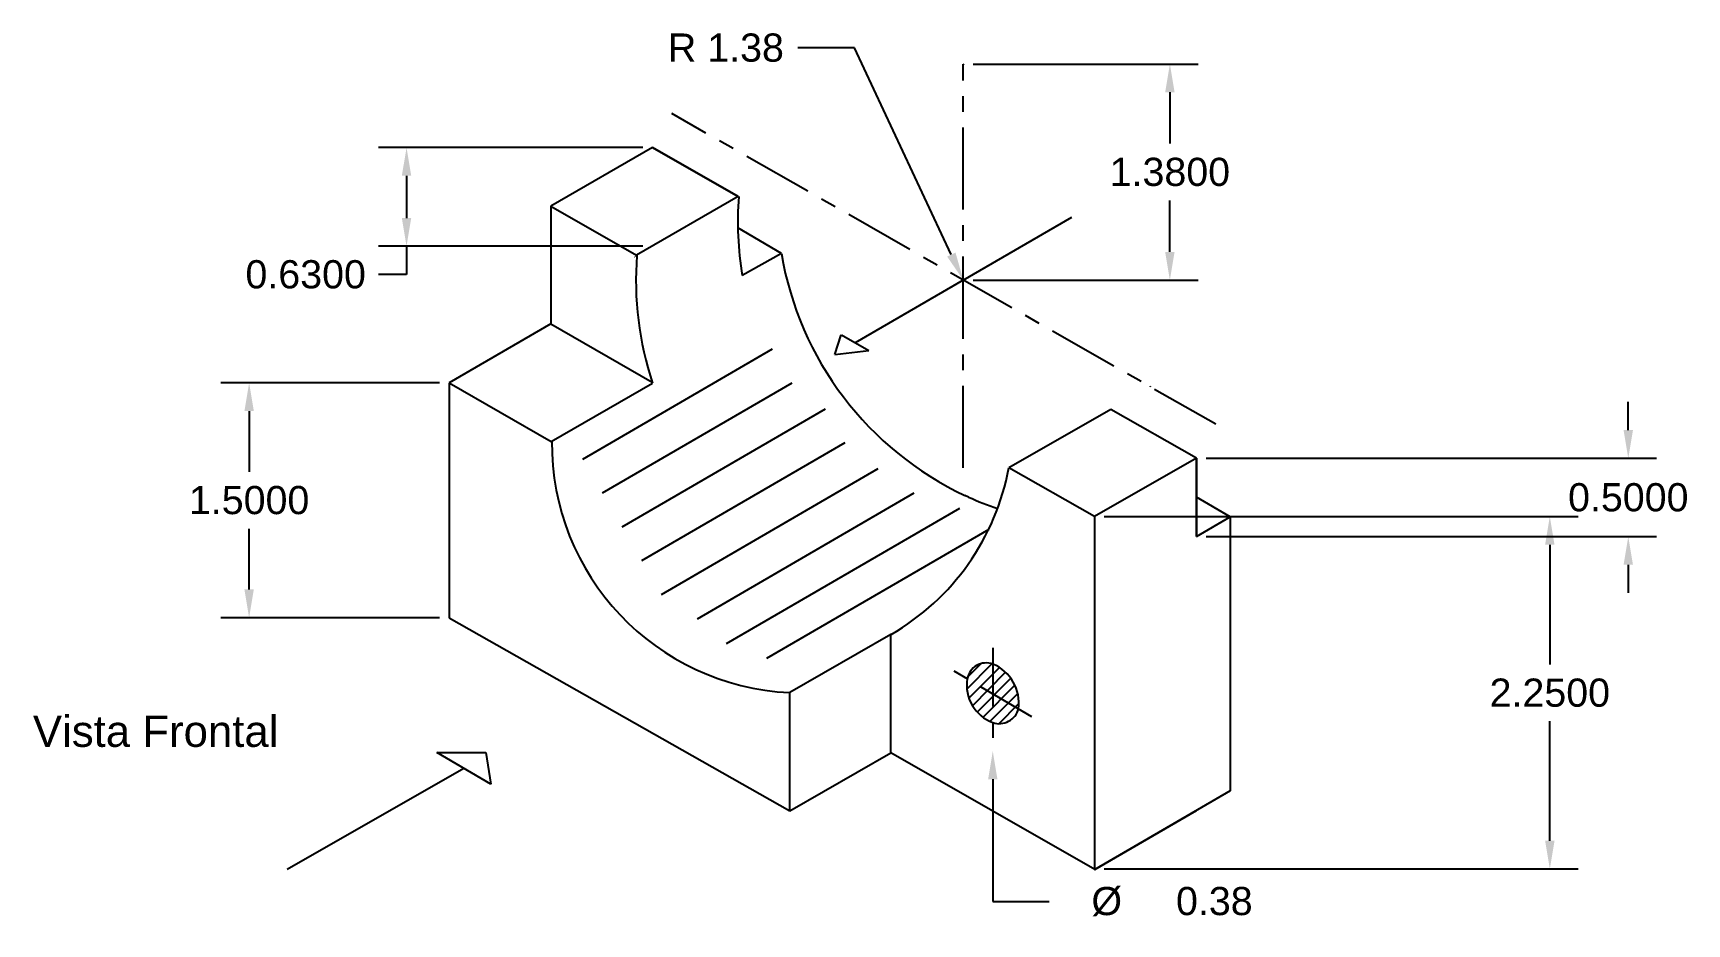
# Model space of a CAD drawing. Header units: inches. Extents: x -4 to 154, y 1 to 14.
# Drawn here: x 41.82 to 52.38, y 5.61 to 11.29 of the extents above; entities that cross this region are included whole.
import ezdxf
from ezdxf import colors
from ezdxf.entities.mleader import LeaderData, LeaderLine
from ezdxf.math import Vec2, Vec3

# ---------------------------------------------------------------- set-up
doc = ezdxf.new("R2010")
doc.units = ezdxf.units.IN
doc.header["$MEASUREMENT"] = 0
doc.linetypes.add('CENTER2', pattern=[1.125, 0.75, -0.125, 0.125, -0.125])
doc.styles.get("Standard").update_dxf_attribs({"font": 'arial.ttf'})
doc.dimstyles.get("Standard").update_dxf_attribs({"dimtxt": 0.18, "dimasz": 0.18, "dimexe": 0.18, "dimexo": 0.0625, "dimgap": 0.09, "dimtad": 0, "dimtih": 1, "dimtoh": 1, "dimdec": 4, "dimzin": 0, "dimdsep": 46, "dimtxsty": 'Standard', "dimcen": 0.09, "dimadec": 0, "dimazin": 0, "dimtfac": 1, "dimtdec": 4, "dimtofl": 0, "dimtmove": 0, "dimatfit": 3, "dimfxl": 1, "dimtolj": 1, "dimtzin": 0, "dimarcsym": 0})

# ---------------------------------------------------------------- blocks, each defined once
blk = doc.blocks.new('*D1')
at = {"color": 0, "lineweight": -2, "transparency": 16777216}
for p, q in [((44.412, 9.061), (43.017, 9.061)), ((43.197, 8.881), (43.197, 8.493)), ((43.197, 7.741), (43.197, 8.129)), ((44.412, 7.561), (43.017, 7.561))]:
    blk.add_line(p, q, dxfattribs=at)
at = {"color": 0, "transparency": 16777216}
for points in [[(43.167, 8.881), (43.227, 8.881), (43.197, 9.061)], [(43.167, 7.741), (43.227, 7.741), (43.197, 7.561)]]:
    blk.add_solid(points, dxfattribs=at)
at = {"layer": 'Defpoints', "color": 0, "transparency": 16777216}
for p in [(44.475, 9.061), (43.197, 7.561), (44.475, 7.561)]:
    blk.add_point(p, dxfattribs=at)
at = {"color": 0, "transparency": 16777216, "insert": (43.197, 8.311), "char_height": 0.18, "attachment_point": 5}
blk.add_mtext('\\A1;1.5000', dxfattribs=at)
blk = doc.blocks.new('*D2')
at = {"color": 0, "lineweight": -2, "transparency": 16777216}
for p, q in [((48.657, 8.207), (51.682, 8.207)), ((51.502, 8.027), (51.502, 7.263)), ((51.502, 6.136), (51.502, 6.9)), ((48.657, 5.956), (51.682, 5.956))]:
    blk.add_line(p, q, dxfattribs=at)
at = {"color": 0, "transparency": 16777216}
for points in [[(51.472, 8.027), (51.532, 8.027), (51.502, 8.207)], [(51.472, 6.136), (51.532, 6.136), (51.502, 5.956)]]:
    blk.add_solid(points, dxfattribs=at)
at = {"layer": 'Defpoints', "color": 0, "transparency": 16777216}
for p in [(48.594, 8.207), (48.594, 5.956), (51.502, 5.956)]:
    blk.add_point(p, dxfattribs=at)
at = {"color": 0, "transparency": 16777216, "insert": (51.502, 7.081), "char_height": 0.18, "attachment_point": 5}
blk.add_mtext('\\A1;2.2500', dxfattribs=at)
blk = doc.blocks.new('*D3')
at = {"color": 0, "lineweight": -2, "transparency": 16777216}
for p, q in [((47.82, 11.097), (49.256, 11.097)), ((49.076, 10.917), (49.076, 10.589)), ((49.076, 9.897), (49.076, 10.225)), ((47.82, 9.717), (49.256, 9.717))]:
    blk.add_line(p, q, dxfattribs=at)
at = {"color": 0, "transparency": 16777216}
for points in [[(49.046, 10.917), (49.106, 10.917), (49.076, 11.097)], [(49.046, 9.897), (49.106, 9.897), (49.076, 9.717)]]:
    blk.add_solid(points, dxfattribs=at)
at = {"layer": 'Defpoints', "color": 0, "transparency": 16777216}
for p in [(47.757, 11.097), (49.076, 11.097), (47.757, 9.717)]:
    blk.add_point(p, dxfattribs=at)
at = {"color": 0, "transparency": 16777216, "insert": (49.076, 10.407), "char_height": 0.18, "attachment_point": 5}
blk.add_mtext('\\A1;1.3800', dxfattribs=at)
blk = doc.blocks.new('*D4')
at = {"color": 0, "lineweight": -2, "transparency": 16777216}
for p, q in [((45.71, 10.563), (44.022, 10.563)), ((44.202, 10.383), (44.202, 10.113)), ((45.71, 9.933), (44.022, 9.933)), ((44.202, 9.933), (44.202, 9.753)), ((44.202, 9.753), (44.022, 9.753))]:
    blk.add_line(p, q, dxfattribs=at)
at = {"color": 0, "transparency": 16777216}
for points in [[(44.172, 10.383), (44.232, 10.383), (44.202, 10.563)], [(44.172, 10.113), (44.232, 10.113), (44.202, 9.933)]]:
    blk.add_solid(points, dxfattribs=at)
at = {"layer": 'Defpoints', "color": 0, "transparency": 16777216}
for p in [(45.772, 10.563), (44.202, 9.933), (45.772, 9.933)]:
    blk.add_point(p, dxfattribs=at)
at = {"color": 0, "transparency": 16777216, "insert": (43.558, 9.753), "char_height": 0.18, "attachment_point": 5}
blk.add_mtext('\\A1;0.6300', dxfattribs=at)
blk = doc.blocks.new('*D5')
at = {"color": 0, "lineweight": -2, "transparency": 16777216}
for p, q in [((52.003, 8.759), (52.003, 8.939)), ((49.308, 8.579), (52.183, 8.579)), ((49.308, 8.079), (52.183, 8.079)), ((52.003, 7.899), (52.003, 7.719))]:
    blk.add_line(p, q, dxfattribs=at)
at = {"color": 0, "transparency": 16777216}
for points in [[(51.973, 8.759), (52.033, 8.759), (52.003, 8.579)], [(51.973, 7.899), (52.033, 7.899), (52.003, 8.079)]]:
    blk.add_solid(points, dxfattribs=at)
at = {"layer": 'Defpoints', "color": 0, "transparency": 16777216}
for p in [(49.245, 8.579), (52.003, 8.579), (49.245, 8.079)]:
    blk.add_point(p, dxfattribs=at)
at = {"color": 0, "transparency": 16777216, "insert": (52.003, 8.329), "char_height": 0.18, "attachment_point": 5}
blk.add_mtext('\\A1;0.5000', dxfattribs=at)

msp = doc.modelspace()

# ---------------------------------------------------------------- linework, layer by layer
for p, q in [((47.75666, 11.09705), (47.75728, 11.09705)), ((47.75728, 11.09705), (47.75728, 11.0945)), ((45.77227, 10.56291), (45.12234, 10.18862)), ((45.77227, 10.56291), (46.3193, 10.25042)), ((46.3193, 10.25042), (45.77227, 10.56291)), ((46.3193, 10.25042), (45.66947, 9.87628)), ((45.12234, 10.18862), (45.12234, 9.43862)), ((45.12234, 10.18862), (45.12234, 9.43862)), ((45.12234, 10.18862), (45.66947, 9.87628)), ((46.59558, 9.88757), (46.31749, 10.05087)), ((47.757, 9.71703), (48.44927, 10.11798)), ((46.59558, 9.88757), (46.34551, 9.74583)), ((47.757, 9.71703), (47.06677, 9.31726)), ((45.12234, 9.43862), (44.47455, 9.06064)), ((45.12234, 9.43862), (45.77074, 9.06567)), ((46.93629, 9.24221), (46.97815, 9.36767)), ((46.97841, 9.36843), (47.15319, 9.26721)), ((45.32838, 8.57398), (46.53878, 9.2775)), ((46.93629, 9.24221), (47.15299, 9.26719)), ((44.47455, 9.06064), (44.47455, 7.56064)), ((44.47455, 9.06064), (45.12504, 8.68662)), ((45.12504, 8.68662), (45.77303, 9.05873)), ((45.45401, 8.35784), (46.66441, 9.06136)), ((45.57964, 8.1417), (46.87649, 8.89547)), ((48.69846, 8.89129), (48.04729, 8.51884)), ((49.24549, 8.57879), (48.69846, 8.89129)), ((49.24549, 8.57879), (48.69846, 8.89129)), ((45.70527, 7.92555), (47.00212, 8.67932)), ((49.24549, 8.57879), (48.59441, 8.2065)), ((49.24549, 8.57879), (49.24549, 8.07879)), ((49.24549, 8.07879), (49.24549, 8.57879)), ((45.8309, 7.70941), (47.21421, 8.51343)), ((48.59441, 8.2065), (48.04729, 8.51884)), ((47.44052, 8.35581), (46.05693, 7.55163)), ((47.73184, 8.25911), (46.24392, 7.39428)), ((47.78985, 8.33147), (47.76765, 8.34176)), ((49.46153, 8.20459), (49.24549, 8.33146)), ((48.59441, 8.2065), (48.59441, 5.95341)), ((49.24549, 8.07879), (49.46153, 8.20459)), ((49.46153, 8.20459), (49.46153, 6.45459)), ((47.91911, 8.12506), (46.50122, 7.30094)), ((44.47455, 7.56064), (46.64894, 6.32693)), ((47.29404, 7.45316), (46.64894, 7.08263)), ((47.29539, 7.45394), (47.29217, 7.45209)), ((47.29404, 6.69755), (47.29404, 7.45316)), ((47.94521, 7.26514), (47.94521, 7.26459)), ((46.64894, 6.32693), (46.64894, 7.08263)), ((44.39583, 6.70064), (44.70797, 6.70097)), ((44.7407, 6.498), (44.39583, 6.70064)), ((44.70797, 6.70097), (44.7407, 6.498)), ((46.64894, 6.32693), (47.29404, 6.69755)), ((43.43924, 5.95486), (44.56826, 6.59931)), ((49.46153, 6.45459), (48.59619, 5.95341)), ((48.59619, 5.95341), (49.24549, 6.32879)), ((49.24549, 6.32879), (49.24549, 6.32947)), ((48.59441, 5.95443), (48.59619, 5.95341)), ((48.59441, 5.95341), (48.59619, 5.95341))]:
    msp.add_line(p, q)
at = {"linetype": 'CENTER2', "ltscale": 0.7}
msp.add_line((47.757, 8.51703), (47.757, 11.09705), dxfattribs=at)
at = {"linetype": 'CENTER2', "ltscale": 0.6}
msp.add_line((49.3695, 8.79587), (45.89628, 10.77999), dxfattribs=at)
at = {"color": 240, "lineweight": 100, "true_color": 0xed1f24}
msp.add_line((45.6726, 9.87449), (45.66947, 9.87628), dxfattribs=at)
at = {"linetype": 'CENTER2', "ltscale": 0.5}
for p, q in [((47.94521, 7.36799), (47.94521, 6.79014)), ((48.19562, 6.9287), (47.69287, 7.22328))]:
    msp.add_line(p, q, dxfattribs=at)
at = {"color": 251, "true_color": 0x636466}
for p, q in [((47.78022, 7.10517), (47.9398, 7.26641)), ((47.78416, 7.18022), (47.87061, 7.26758)), ((47.79302, 7.04702), (47.98722, 7.24325)), ((47.81557, 6.99872), (48.02693, 7.21229)), ((47.84577, 6.95815), (48.06006, 7.17469)), ((47.88291, 6.9246), (48.08633, 7.13015)), ((47.9272, 6.89827), (48.10456, 7.07749)), ((47.98354, 6.88412), (48.11164, 7.01356))]:
    msp.add_line(p, q, dxfattribs=at)
for points in [[(46.573, 10.39464, 0.00014182), (46.57291, 10.39346, 0.00014182)], [(46.32337, 10.25023, 0.06060512), (46.34551, 9.74583, 0.06060512)], [(45.6726, 9.87449, 0.09926873), (45.77303, 9.05873)], [(46.59558, 9.88757, 0.24605676), (47.76765, 8.34175)], [(48.95139, 9.03472, 0.0008643), (48.95373, 9.03885)]]:
    msp.add_lwpolyline(points, format="xyb")
msp.add_lwpolyline([(48.59619, 5.95341), (47.29404, 6.69755)])
for centre, radius, start, end in [((46.84611, 9.18948), 1.79316, 149.860353, 149.860353), ((47.50673, 9.57208), 1.91624, 170.002319202109, 170.0023194966628), ((46.85924, 9.19707), 1.37139, 150.2790350335912, 150.279035458945), ((47.50673, 9.57208), 1.8589, 170.513023, 170.637268), ((46.72235, 8.67363), 1.59269, 179.435414, 267.358135), ((46.5229, 8.79728), 1.54961, 299.901283, 349.64888), ((48.51769, 9.9334), 1.75952, 244.581023, 244.698648), ((48.51769, 9.9334), 1.75952, 245.566439, 252.074056), ((47.61966, 6.8841), 0.65564, 119.778059, 119.966978), ((47.90321, 7.14887), 0.12311, 70.051362, 169.642664), ((47.84209, 7.01608), 0.26956, 352.17333, 67.508415), ((48.03547, 7.13084), 0.25653, 170.992305, 249.400089), ((47.94521, 7.07177), 0.19092, 148.683827, 148.68385), ((47.98574, 7.01165), 0.12755, 251.469589, 345.344727), ((47.9485, 7.07559), 0.18724, 329.081196, 329.081197)]:
    msp.add_arc(centre, radius, start, end)

# ---------------------------------------------------------------- texts
at = {"insert": (41.81622, 6.93583), "char_height": 0.2, "attachment_point": 1}
msp.add_mtext_dynamic_manual_height_columns('Vista Frontal', width=1.594107, gutter_width=1, heights=[0], dxfattribs=at)

# ---------------------------------------------------------------- dimensions: what is measured, and where the dimension line sits
for base, p1, p2, picture, middle in [((49.07589, 11.09703), (47.757, 9.71703), (47.757, 11.09703), '*D3', (49.07589, 10.40703)), ((44.20176, 9.93292), (45.77227, 10.56291), (45.77227, 9.93292), '*D4', (43.55844, 9.75292)), ((43.19717, 7.56064), (44.47455, 9.06064), (44.47455, 7.56064), '*D1', (43.19717, 8.31064)), ((52.00254, 8.57879), (49.24549, 8.07879), (49.24549, 8.57879), '*D5', (52.00254, 8.32879)), ((51.50177, 5.95646), (48.59441, 8.2065), (48.59441, 5.95646), '*D2', (51.50177, 7.08148))]:
    dim = msp.add_linear_dim(base=base, p1=p1, p2=p2, angle=90, dimstyle='Standard')
    dim.commit()
    dim.dimension.update_dxf_attribs({"geometry": picture, "text_midpoint": middle})

# ---------------------------------------------------------------- leaders
ml = msp.add_multileader_mtext('Standard')
ml.set_content('R 1.38', color=256)
ml.set_leader_properties()
ml.build(insert=Vec2(0, 0))
ml.multileader.update_dxf_attribs({"dogleg_length": 0.36, "arrow_head_size": 0.18})
ctx = ml.context
ctx.base_point, ctx.char_height, ctx.arrow_head_size, ctx.landing_gap_size, ctx.plane_origin = Vec3(45.81147, 11.20044), 0.18, 0.18, 0.09, Vec3(47.757, 9.71703)
ctx.text_align_type = 2
notes = []
notes.append((ctx, [(0, (1, 1, 0), (47.06152, 11.20044), (-1, 0), 0.36, [(0, [(47.757, 9.71703)], 0, [])])]))
ctx.mtext.insert, ctx.mtext.width, ctx.mtext.alignment, ctx.mtext.flow_direction = Vec3(46.61152, 11.29204), 0.9692535, 3, 5
ml = msp.add_multileader_mtext('Standard')
ml.set_content('\\pxi-3,l4,t4;%%C^I0.38', color=256)
ml.set_leader_properties()
ml.build(insert=Vec2(0, 0))
ml.multileader.update_dxf_attribs({"dogleg_length": 0.36, "arrow_head_size": 0.18})
ctx = ml.context
ctx.base_point, ctx.char_height, ctx.arrow_head_size, ctx.landing_gap_size, ctx.plane_origin = Vec3(48.30521, 5.74772), 0.18, 0.18, 0.09, Vec3(47.94521, 6.89071)
notes.append((ctx, [(0, (1, 1, 0), (47.94521, 5.74772), (1, 0), 0.36, [(0, [(47.94521, 6.70882)], 0, [])])]))
ctx.mtext.insert, ctx.mtext.width, ctx.mtext.flow_direction = Vec3(48.39521, 5.84134), 1.8211642, 5
for ctx, leaders in notes:
    for number, flags, end, landing, length, lines in leaders:
        leader = LeaderData()
        leader.index, (leader.has_last_leader_line, leader.has_dogleg_vector, leader.attachment_direction) = number, flags
        leader.last_leader_point, leader.dogleg_vector, leader.dogleg_length = Vec3(end), Vec3(landing), length
        for number, points, colour, breaks in lines:
            line = LeaderLine()
            line.index, line.vertices, line.color, line.breaks = number, Vec3.list(points), colors.encode_raw_color(colour), breaks
            leader.lines.append(line)
        ctx.leaders.append(leader)

doc.saveas('drawing.dxf')
